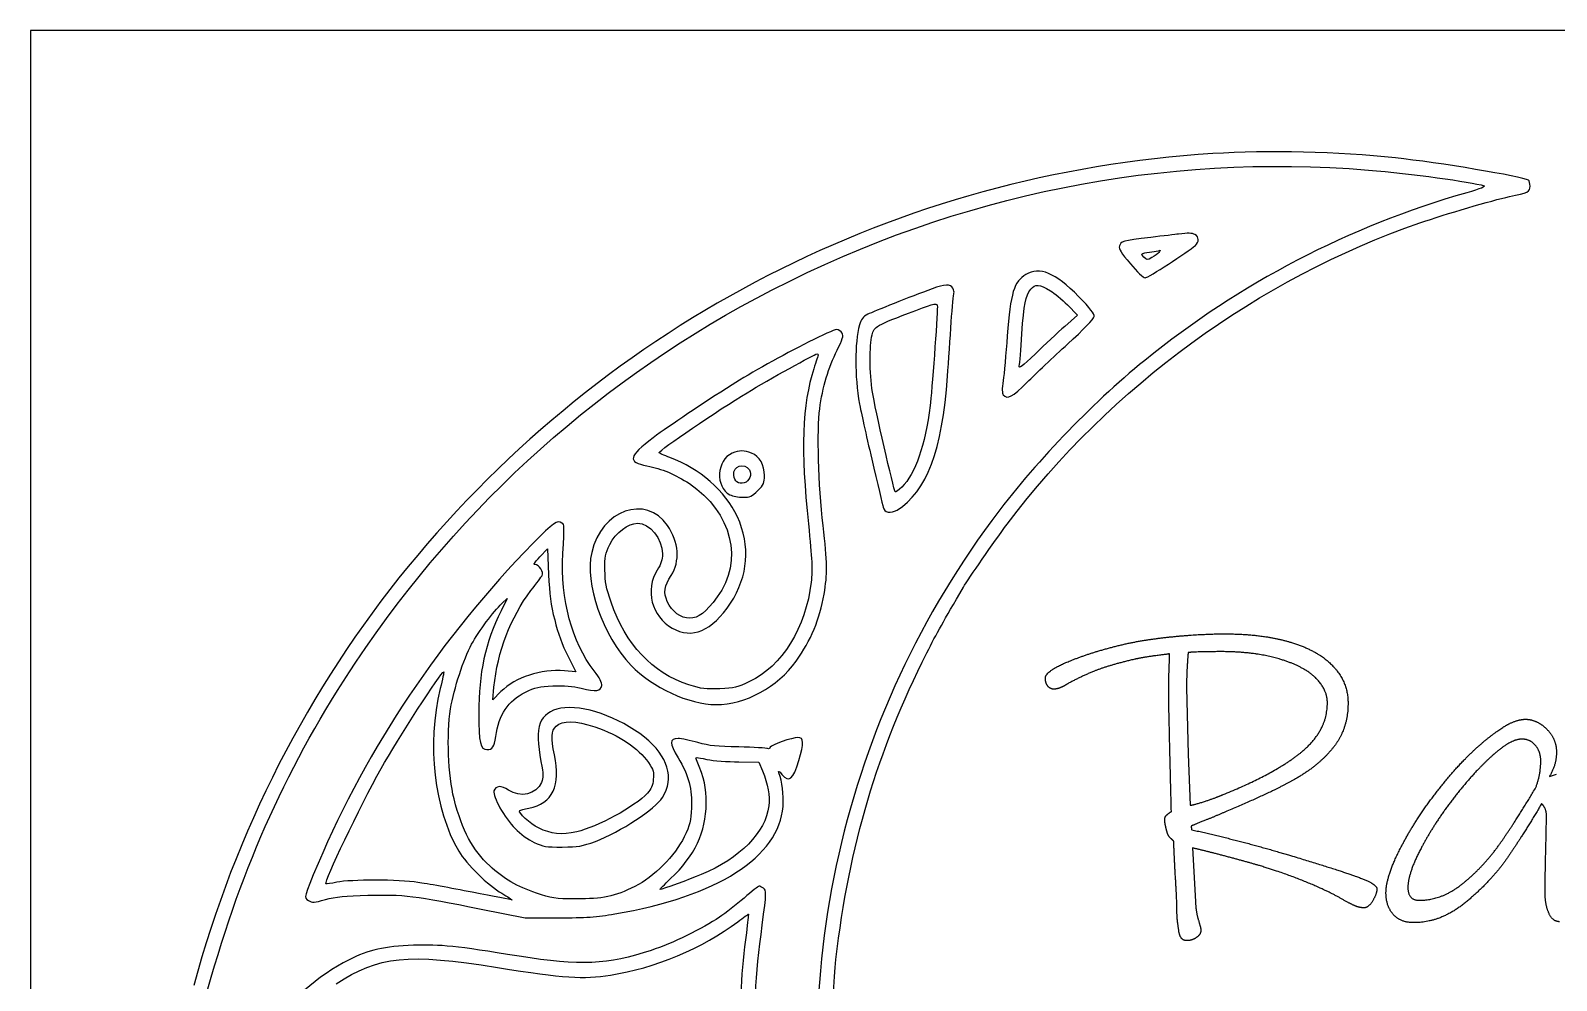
# Model space of a CAD drawing. Header units: centimetres. Extents: x 0 to 28, y 0 to 23.5.
# Drawn here: x 0 to 14.48, y 14.48 to 23.5 of the extents above; entities that cross this region are included whole.
import ezdxf

# ---------------------------------------------------------------- set-up
doc = ezdxf.new("R2010")
doc.units = ezdxf.units.CM
doc.header["$MEASUREMENT"] = 0
doc.layers.add('Crescent FINAL v2_Sketch1', color=7, linetype='Continuous')

msp = doc.modelspace()

# ---------------------------------------------------------------- linework, layer by layer
at = {"layer": 'Crescent FINAL v2_Sketch1'}
for p, q in [((0, 23.5), (0, 0)), ((28, 23.5), (0, 23.5)), ((9.842, 20.894), (9.937, 20.797)), ((9.937, 20.797), (9.817, 20.691)), ((4.834, 18.502), (4.907, 18.578)), ((4.907, 18.578), (4.917, 18.335)), ((4.525, 18.109), (4.466, 17.989)), ((4.473, 18.059), (4.525, 18.109)), ((5.099, 17.562), (5.177, 17.41)), ((5.177, 17.41), (5.067, 17.42)), ((4.387, 17.146), (4.399, 17.267)), ((10.972, 17.26), (10.989, 16.631)), ((4.465, 17.223), (4.387, 17.146)), ((6.723, 16.557), (6.914, 16.555)), ((6.914, 16.555), (6.948, 16.472)), ((10.989, 16.631), (11.005, 16.144)), ((14.417, 16.419), (14.483, 16.439)), ((14.386, 15.88), (14.39, 16.03)), ((11.029, 15.739), (11.057, 15.232)), ((11.858, 15.697), (11.941, 15.673)), ((4.276, 15.159), (4.694, 15.076)), ((4.694, 15.076), (5.014, 15.076))]:
    msp.add_line(p, q, dxfattribs=at)
for points, degree in [([(11.223, 22.331), (8.242, 22.149), (5.485, 20.733), (3.585, 18.412)], 3), ([(12.954, 22.29), (12.416, 22.348), (11.743, 22.364), (11.223, 22.331)], 3), ([(7.04, 21.038), (8.8, 21.946), (10.747, 22.336), (12.698, 22.175)], 3), ([(12.698, 22.175), (13.105, 22.142), (13.666, 22.065), (13.797, 22.026)], 3), ([(14.217, 22.079), (14.161, 22.113), (13.354, 22.249), (12.954, 22.29)], 3), ([(13.797, 22.026), (13.818, 22.021), (13.759, 21.996), (13.633, 21.96)], 3), ([(14.036, 21.923), (14.215, 21.96), (14.233, 21.97), (14.233, 22.021)], 3), ([(14.233, 22.021), (14.233, 22.047), (14.227, 22.074), (14.217, 22.079)], 3), ([(13.633, 21.96), (12.509, 21.639), (11.481, 21.102), (10.575, 20.368)], 3), ([(13.187, 21.673), (13.428, 21.757), (13.874, 21.888), (14.036, 21.923)], 3), ([(9.271, 18.814), (10.252, 20.12), (11.655, 21.145), (13.187, 21.673)], 3), ([(10.336, 21.455), (10.327, 21.426), (10.35, 21.39), (10.439, 21.285)], 3), ([(10.633, 21.536), (10.359, 21.503), (10.347, 21.499), (10.336, 21.455)], 3), ([(10.578, 21.152), (10.605, 21.152), (10.984, 21.396), (11.056, 21.46)], 3), ([(10.895, 21.567), (10.869, 21.563), (10.751, 21.55), (10.633, 21.536)], 3), ([(11.052, 21.562), (11.021, 21.578), (10.992, 21.58), (10.895, 21.567)], 3), ([(11.056, 21.46), (11.093, 21.493), (11.092, 21.54), (11.052, 21.562)], 3), ([(10.567, 21.349), (10.539, 21.378), (10.541, 21.38), (10.577, 21.388)], 3), ([(10.644, 21.345), (10.598, 21.317), (10.595, 21.317), (10.567, 21.349)], 3), ([(10.577, 21.388), (10.598, 21.393), (10.639, 21.399), (10.665, 21.403)], 3), ([(10.71, 21.394), (10.7, 21.383), (10.67, 21.36), (10.644, 21.345)], 3), ([(10.665, 21.403), (10.693, 21.406), (10.718, 21.411), (10.721, 21.413)], 3), ([(10.721, 21.413), (10.724, 21.413), (10.719, 21.404), (10.71, 21.394)], 3), ([(9.448, 21.184), (9.333, 21.116), (9.302, 21.011), (9.271, 20.6)], 3), ([(9.948, 20.975), (9.727, 21.199), (9.576, 21.263), (9.448, 21.184)], 3), ([(10.439, 21.285), (10.5, 21.211), (10.564, 21.152), (10.578, 21.152)], 3), ([(3.087, 17.502), (4.092, 19.009), (5.439, 20.213), (7.04, 21.038)], 3), ([(8.557, 21.048), (8.352, 20.973), (8.003, 20.833), (7.947, 20.806)], 3), ([(8.754, 21.053), (8.733, 21.094), (8.677, 21.094), (8.557, 21.048)], 3), ([(8.739, 20.733), (8.749, 20.878), (8.761, 21.001), (8.764, 21.007)], 3), ([(8.764, 21.007), (8.769, 21.014), (8.764, 21.035), (8.754, 21.053)], 3), ([(9.41, 20.619), (9.428, 20.907), (9.443, 20.978), (9.494, 21.045)], 3), ([(9.494, 21.045), (9.535, 21.096), (9.573, 21.093), (9.681, 21.029)], 3), ([(9.681, 21.029), (9.717, 21.007), (9.789, 20.947), (9.842, 20.894)], 3), ([(8.402, 20.842), (8.589, 20.914), (8.607, 20.917), (8.607, 20.878)], 3), ([(8.607, 20.878), (8.607, 20.788), (8.554, 20.056), (8.539, 19.939)], 3), ([(10.096, 20.784), (10.099, 20.81), (10.06, 20.861), (9.948, 20.975)], 3), ([(7.947, 20.806), (7.9, 20.781), (7.882, 20.76), (7.868, 20.705)], 3), ([(7.988, 20.61), (8.01, 20.692), (8.013, 20.694), (8.402, 20.842)], 3), ([(8.703, 20.217), (8.713, 20.356), (8.73, 20.589), (8.739, 20.733)], 3), ([(9.845, 20.525), (9.991, 20.658), (10.093, 20.763), (10.096, 20.784)], 3), ([(7.65, 20.66), (7.631, 20.66), (7.512, 20.607), (7.388, 20.545)], 3), ([(7.704, 20.627), (7.695, 20.645), (7.67, 20.66), (7.65, 20.66)], 3), ([(7.655, 20.464), (7.709, 20.569), (7.718, 20.6), (7.704, 20.627)], 3), ([(7.868, 20.705), (7.821, 20.53), (7.821, 20.222), (7.868, 19.954)], 3), ([(7.991, 20.067), (7.962, 20.253), (7.962, 20.507), (7.988, 20.61)], 3), ([(9.271, 20.6), (9.258, 20.43), (9.24, 20.238), (9.232, 20.176)], 3), ([(9.384, 20.315), (9.389, 20.338), (9.401, 20.474), (9.41, 20.619)], 3), ([(9.817, 20.691), (9.752, 20.633), (9.625, 20.515), (9.537, 20.43)], 3), ([(7.388, 20.545), (7.134, 20.415), (6.837, 20.249), (6.658, 20.136)], 3), ([(6.801, 20.061), (7.01, 20.187), (7.444, 20.428), (7.463, 20.43)], 3), ([(7.475, 20.422), (7.475, 20.418), (7.457, 20.358), (7.434, 20.287)], 3), ([(7.463, 20.43), (7.47, 20.43), (7.475, 20.427), (7.475, 20.422)], 3), ([(7.491, 19.908), (7.517, 20.112), (7.575, 20.304), (7.655, 20.464)], 3), ([(9.537, 20.43), (9.412, 20.312), (9.378, 20.284), (9.384, 20.315)], 3), ([(9.46, 20.161), (9.537, 20.238), (9.711, 20.402), (9.845, 20.525)], 3), ([(7.434, 20.287), (7.325, 19.956), (7.309, 19.511), (7.383, 18.817)], 3), ([(10.575, 20.368), (10.057, 19.946), (9.52, 19.385), (9.123, 18.847)], 3), ([(6.658, 20.136), (6.376, 19.957), (6.072, 19.754), (5.91, 19.633)], 3), ([(8.224, 18.947), (8.508, 19.122), (8.654, 19.511), (8.703, 20.217)], 3), ([(9.232, 20.176), (9.22, 20.097), (9.22, 20.056), (9.233, 20.041)], 3), ([(9.233, 20.041), (9.271, 19.994), (9.322, 20.02), (9.46, 20.161)], 3), ([(5.966, 19.493), (5.967, 19.516), (6.53, 19.898), (6.801, 20.061)], 3), ([(8.208, 19.119), (8.193, 19.137), (8.013, 19.926), (7.991, 20.067)], 3), ([(7.522, 18.799), (7.478, 19.185), (7.463, 19.708), (7.491, 19.908)], 3), ([(7.868, 19.954), (7.878, 19.895), (7.931, 19.659), (7.985, 19.429)], 3), ([(8.539, 19.939), (8.493, 19.562), (8.398, 19.291), (8.269, 19.165)], 3), ([(5.91, 19.633), (5.675, 19.457), (5.662, 19.403), (5.851, 19.367)], 3), ([(6.069, 19.446), (6.011, 19.467), (5.966, 19.487), (5.966, 19.493)], 3), ([(6.709, 18.883), (6.595, 19.129), (6.349, 19.344), (6.069, 19.446)], 3), ([(6.659, 19.487), (6.512, 19.423), (6.497, 19.165), (6.638, 19.093)], 3), ([(6.843, 19.488), (6.773, 19.516), (6.727, 19.516), (6.659, 19.487)], 3), ([(6.966, 19.275), (6.966, 19.375), (6.92, 19.455), (6.843, 19.488)], 3), ([(7.985, 19.429), (8.039, 19.2), (8.088, 18.995), (8.092, 18.975)], 3), ([(5.851, 19.367), (5.992, 19.341), (6.121, 19.285), (6.253, 19.198)], 3), ([(6.674, 19.278), (6.664, 19.367), (6.776, 19.403), (6.823, 19.328)], 3), ([(6.774, 19.206), (6.717, 19.191), (6.681, 19.218), (6.674, 19.278)], 3), ([(6.823, 19.328), (6.85, 19.287), (6.823, 19.218), (6.774, 19.206)], 3), ([(6.902, 19.132), (6.96, 19.188), (6.966, 19.205), (6.966, 19.275)], 3), ([(6.253, 19.198), (6.658, 18.926), (6.771, 18.466), (6.518, 18.122)], 3), ([(6.763, 19.068), (6.83, 19.068), (6.846, 19.077), (6.902, 19.132)], 3), ([(8.269, 19.165), (8.238, 19.136), (8.211, 19.114), (8.208, 19.119)], 3), ([(6.638, 19.093), (6.664, 19.08), (6.72, 19.068), (6.763, 19.068)], 3), ([(8.092, 18.975), (8.101, 18.924), (8.165, 18.911), (8.224, 18.947)], 3), ([(5.044, 18.824), (4.998, 18.853), (4.967, 18.832), (4.768, 18.63)], 3), ([(6.046, 18.801), (5.841, 19.098), (5.419, 18.949), (5.326, 18.545)], 3), ([(6.645, 18.064), (6.812, 18.319), (6.835, 18.609), (6.709, 18.883)], 3), ([(9.123, 18.847), (7.662, 16.87), (7.134, 14.377), (7.665, 11.982)], 3), ([(5.053, 18.535), (5.068, 18.809), (5.068, 18.809), (5.044, 18.824)], 3), ([(5.498, 18.619), (5.555, 18.732), (5.672, 18.822), (5.76, 18.822)], 3), ([(5.76, 18.822), (5.879, 18.822), (5.998, 18.675), (5.998, 18.53)], 3), ([(6.08, 18.327), (6.167, 18.46), (6.154, 18.642), (6.046, 18.801)], 3), ([(7.383, 18.817), (7.419, 18.471), (7.422, 18.388), (7.409, 18.263)], 3), ([(7.532, 18.15), (7.565, 18.335), (7.563, 18.45), (7.522, 18.799)], 3), ([(8.854, 18.214), (8.904, 18.299), (9.143, 18.643), (9.271, 18.814)], 3), ([(4.768, 18.63), (3.902, 17.746), (3.192, 16.688), (2.729, 15.591)], 3), ([(5.326, 18.545), (5.257, 18.25), (5.429, 17.758), (5.701, 17.472)], 3), ([(5.452, 18.379), (5.45, 18.506), (5.455, 18.532), (5.498, 18.619)], 3), ([(3.585, 18.412), (2.637, 17.254), (1.94, 15.888), (1.551, 14.433)], 3), ([(4.789, 18.429), (4.77, 18.429), (4.783, 18.452), (4.834, 18.502)], 3), ([(4.857, 18.327), (4.873, 18.355), (4.824, 18.429), (4.789, 18.429)], 3), ([(5.35, 17.42), (5.136, 17.695), (5.031, 18.092), (5.053, 18.535)], 3), ([(5.998, 18.53), (5.998, 18.476), (5.985, 18.435), (5.949, 18.378)], 3), ([(4.75, 18.183), (4.802, 18.25), (4.85, 18.315), (4.857, 18.327)], 3), ([(4.917, 18.335), (4.926, 18.146), (4.937, 18.05), (4.975, 17.904)], 3), ([(5.51, 18.074), (5.464, 18.209), (5.452, 18.263), (5.452, 18.379)], 3), ([(5.949, 18.378), (5.829, 18.192), (5.895, 17.936), (6.089, 17.827)], 3), ([(6.044, 18.079), (6.007, 18.166), (6.015, 18.225), (6.08, 18.327)], 3), ([(7.409, 18.263), (7.36, 17.831), (7.132, 17.464), (6.825, 17.318)], 3), ([(4.399, 17.267), (4.432, 17.603), (4.556, 17.927), (4.75, 18.183)], 3), ([(6.518, 18.122), (6.408, 17.974), (6.338, 17.92), (6.258, 17.92)], 3), ([(7.266, 17.513), (7.409, 17.713), (7.489, 17.907), (7.532, 18.15)], 3), ([(8.508, 17.592), (8.602, 17.781), (8.664, 17.889), (8.854, 18.214)], 3), ([(4.187, 17.674), (4.253, 17.795), (4.396, 17.986), (4.473, 18.059)], 3), ([(4.466, 17.989), (4.317, 17.692), (4.253, 17.398), (4.255, 17.018)], 3), ([(6.249, 17.288), (5.9, 17.403), (5.649, 17.669), (5.51, 18.074)], 3), ([(6.258, 17.92), (6.171, 17.92), (6.087, 17.982), (6.044, 18.079)], 3), ([(6.089, 17.827), (6.282, 17.718), (6.466, 17.797), (6.645, 18.064)], 3), ([(4.975, 17.904), (5.004, 17.781), (5.049, 17.661), (5.099, 17.562)], 3), ([(3.987, 17.059), (4.02, 17.257), (4.109, 17.528), (4.187, 17.674)], 3), ([(9.883, 17.522), (10.135, 17.621), (10.429, 17.684)], 2), ([(10.429, 17.684), (10.594, 17.72), (10.85, 17.746)], 2), ([(10.85, 17.746), (11.105, 17.771), (11.325, 17.772)], 2), ([(11.325, 17.772), (11.703, 17.772), (11.968, 17.69)], 2), ([(11.968, 17.69), (12.234, 17.608), (12.369, 17.458)], 2), ([(7.644, 14.68), (7.77, 15.765), (8.036, 16.657), (8.508, 17.592)], 3), ([(10.481, 17.531), (10.229, 17.472), (10.097, 17.418)], 2), ([(10.669, 17.563), (10.551, 17.547), (10.481, 17.531)], 2), ([(10.811, 17.582), (10.787, 17.578), (10.669, 17.563)], 2), ([(10.807, 17.441), (10.811, 17.547), (10.811, 17.582)], 2), ([(10.988, 17.594), (10.984, 17.567), (10.978, 17.465)], 2), ([(11.294, 17.603), (11.05, 17.602), (10.988, 17.594)], 2), ([(11.85, 17.534), (11.62, 17.603), (11.294, 17.603)], 2), ([(12.195, 17.356), (12.081, 17.466), (11.85, 17.534)], 2), ([(1.684, 14.401), (2.015, 15.587), (2.45, 16.547), (3.087, 17.502)], 3), ([(3.328, 16.493), (3.484, 16.77), (3.897, 17.412), (3.922, 17.412)], 3), ([(3.922, 17.412), (3.925, 17.412), (3.91, 17.339), (3.889, 17.252)], 3), ([(5.067, 17.42), (4.847, 17.441), (4.602, 17.361), (4.465, 17.223)], 3), ([(5.421, 17.28), (5.424, 17.31), (5.403, 17.351), (5.35, 17.42)], 3), ([(5.701, 17.472), (5.9, 17.262), (6.253, 17.1), (6.507, 17.1)], 3), ([(6.507, 17.1), (6.786, 17.1), (7.091, 17.267), (7.266, 17.513)], 3), ([(9.632, 17.349), (9.632, 17.424), (9.883, 17.522)], 2), ([(10.097, 17.418), (9.966, 17.365), (9.844, 17.298)], 2), ([(10.803, 17.209), (10.803, 17.335), (10.807, 17.441)], 2), ([(10.978, 17.465), (10.972, 17.362), (10.972, 17.26)], 2), ([(12.369, 17.458), (12.505, 17.309), (12.505, 17.117)], 2), ([(3.889, 17.252), (3.759, 16.721), (3.83, 16.109), (4.064, 15.709)], 3), ([(4.698, 17.218), (4.791, 17.264), (4.827, 17.272), (4.958, 17.277)], 3), ([(4.958, 17.277), (5.067, 17.282), (5.145, 17.275), (5.226, 17.256)], 3), ([(5.226, 17.256), (5.37, 17.221), (5.414, 17.226), (5.421, 17.28)], 3), ([(6.543, 17.251), (6.408, 17.244), (6.372, 17.249), (6.249, 17.288)], 3), ([(6.825, 17.318), (6.712, 17.264), (6.679, 17.256), (6.543, 17.251)], 3), ([(9.655, 17.276), (9.632, 17.306), (9.632, 17.349)], 2), ([(9.71, 17.247), (9.679, 17.247), (9.655, 17.276)], 2), ([(9.775, 17.261), (9.742, 17.247), (9.71, 17.247)], 2), ([(9.844, 17.298), (9.809, 17.275), (9.775, 17.261)], 2), ([(12.309, 17.116), (12.309, 17.246), (12.195, 17.356)], 2), ([(4.415, 16.796), (4.445, 17.006), (4.532, 17.136), (4.698, 17.218)], 3), ([(10.828, 16.085), (10.803, 17.067), (10.803, 17.209)], 2), ([(12.064, 16.65), (12.309, 16.853), (12.309, 17.116)], 2), ([(12.505, 17.117), (12.506, 16.869), (12.364, 16.692)], 2), ([(4.02, 16.206), (3.963, 16.427), (3.948, 16.816), (3.987, 17.059)], 3), ([(4.255, 17.018), (4.255, 16.736), (4.269, 16.673), (4.332, 16.673)], 3), ([(5.032, 17.065), (4.83, 17.026), (4.781, 16.893), (4.845, 16.559)], 3), ([(5.828, 16.79), (5.588, 16.983), (5.239, 17.105), (5.032, 17.065)], 3), ([(14.039, 16.92), (14.125, 16.961), (14.192, 16.961)], 2), ([(14.192, 16.961), (14.255, 16.961), (14.322, 16.922)], 2), ([(4.973, 16.624), (4.937, 16.785), (4.942, 16.849), (4.99, 16.895)], 3), ([(4.99, 16.895), (5.047, 16.952), (5.172, 16.951), (5.357, 16.888)], 3), ([(5.357, 16.888), (5.59, 16.809), (5.77, 16.688), (5.864, 16.55)], 3), ([(13.807, 16.76), (13.952, 16.878), (14.039, 16.92)], 2), ([(14.322, 16.922), (14.389, 16.883), (14.436, 16.812)], 2), ([(14.436, 16.812), (14.483, 16.741), (14.483, 16.651)], 2), ([(4.332, 16.673), (4.384, 16.673), (4.401, 16.698), (4.415, 16.796)], 3), ([(5.998, 16.219), (6.113, 16.404), (6.052, 16.608), (5.828, 16.79)], 3), ([(6.146, 16.778), (6.062, 16.78), (6.062, 16.732), (6.146, 16.596)], 3), ([(6.335, 16.739), (6.262, 16.76), (6.177, 16.778), (6.146, 16.778)], 3), ([(6.723, 16.698), (6.512, 16.701), (6.443, 16.708), (6.335, 16.739)], 3), ([(6.996, 16.683), (6.988, 16.688), (6.864, 16.695), (6.723, 16.698)], 3), ([(7.02, 16.696), (7.015, 16.683), (7.006, 16.678), (6.996, 16.683)], 3), ([(7.284, 16.788), (7.23, 16.788), (7.029, 16.718), (7.02, 16.696)], 3), ([(7.293, 16.57), (7.344, 16.734), (7.34, 16.788), (7.284, 16.788)], 3), ([(12.364, 16.692), (12.223, 16.515), (11.989, 16.385)], 2), ([(13.367, 16.298), (13.587, 16.579), (13.807, 16.76)], 2), ([(14.153, 16.772), (14.055, 16.772), (13.901, 16.639)], 2), ([(14.285, 16.712), (14.235, 16.773), (14.153, 16.772)], 2), ([(14.334, 16.568), (14.334, 16.651), (14.285, 16.712)], 2), ([(4.73, 16.117), (4.955, 16.16), (5.037, 16.332), (4.973, 16.624)], 3), ([(4.845, 16.559), (4.868, 16.435), (4.868, 16.408), (4.85, 16.362)], 3), ([(5.864, 16.55), (5.913, 16.478), (5.918, 16.458), (5.911, 16.39)], 3), ([(6.146, 16.596), (6.246, 16.431), (6.282, 16.293), (6.274, 16.119)], 3), ([(6.32, 16.577), (6.308, 16.603), (6.317, 16.603), (6.42, 16.58)], 3), ([(6.413, 16.162), (6.415, 16.316), (6.397, 16.393), (6.32, 16.577)], 3), ([(6.42, 16.58), (6.481, 16.567), (6.618, 16.557), (6.723, 16.557)], 3), ([(7.132, 16.437), (7.201, 16.358), (7.235, 16.385), (7.293, 16.57)], 3), ([(11.319, 16.246), (11.818, 16.448), (12.064, 16.65)], 2), ([(13.901, 16.639), (13.725, 16.489), (13.528, 16.239)], 2), ([(14.287, 16.313), (14.334, 16.431), (14.334, 16.568)], 2), ([(14.483, 16.651), (14.483, 16.529), (14.417, 16.419)], 2), ([(2.804, 15.4), (2.785, 15.42), (3.124, 16.127), (3.328, 16.493)], 3), ([(5.911, 16.39), (5.906, 16.332), (5.892, 16.298), (5.857, 16.26)], 3), ([(6.948, 16.472), (6.999, 16.344), (7.019, 16.232), (7.007, 16.139)], 3), ([(7.104, 16.452), (7.094, 16.475), (7.102, 16.472), (7.132, 16.437)], 3), ([(7.142, 16.134), (7.15, 16.245), (7.135, 16.367), (7.104, 16.452)], 3), ([(11.989, 16.385), (11.756, 16.255), (11.355, 16.089)], 2), ([(4.399, 16.28), (4.384, 16.23), (4.499, 16.025), (4.599, 15.924)], 3), ([(4.537, 16.289), (4.468, 16.335), (4.415, 16.332), (4.399, 16.28)], 3), ([(4.85, 16.362), (4.802, 16.247), (4.648, 16.212), (4.537, 16.289)], 3), ([(5.857, 16.26), (5.734, 16.13), (5.378, 15.937), (5.185, 15.893)], 3), ([(11.144, 16.181), (11.249, 16.215), (11.319, 16.246)], 2), ([(13.006, 15.743), (13.147, 16.017), (13.367, 16.298)], 2), ([(13.528, 16.239), (13.332, 15.989), (13.203, 15.745)], 2), ([(13.944, 15.776), (14.099, 15.994), (14.287, 16.313)], 2), ([(4.358, 15.569), (4.194, 15.72), (4.1, 15.897), (4.02, 16.206)], 3), ([(4.822, 15.929), (4.742, 15.966), (4.625, 16.076), (4.643, 16.094)], 3), ([(4.643, 16.094), (4.648, 16.099), (4.688, 16.109), (4.73, 16.117)], 3), ([(5.362, 15.802), (5.598, 15.891), (5.931, 16.109), (5.998, 16.219)], 3), ([(5.546, 15.113), (6.518, 15.277), (7.106, 15.653), (7.142, 16.134)], 3), ([(6.075, 15.448), (6.303, 15.664), (6.412, 15.891), (6.413, 16.162)], 3), ([(6.274, 16.119), (6.269, 15.996), (6.259, 15.958), (6.205, 15.845)], 3), ([(7.007, 16.139), (6.976, 15.886), (6.737, 15.642), (6.364, 15.486)], 3), ([(10.781, 16.049), (10.797, 16.065), (10.828, 16.085)], 2), ([(11.005, 16.144), (11.04, 16.148), (11.144, 16.181)], 2), ([(11.355, 16.089), (11.253, 16.042), (11.153, 16.003)], 2), ([(14.342, 16.159), (14.166, 15.861), (14.013, 15.64)], 2), ([(14.39, 16.03), (14.389, 16.12), (14.342, 16.159)], 2), ([(10.765, 16.006), (10.765, 16.034), (10.781, 16.049)], 2), ([(10.773, 15.947), (10.765, 15.986), (10.765, 16.006)], 2), ([(10.793, 15.872), (10.781, 15.908), (10.773, 15.947)], 2), ([(11.153, 16.003), (11.052, 15.963), (11.017, 15.947)], 2), ([(11.017, 15.947), (11.017, 15.924), (11.021, 15.912)], 2), ([(4.599, 15.924), (4.648, 15.873), (4.724, 15.817), (4.78, 15.791)], 3), ([(4.78, 15.791), (4.865, 15.751), (4.893, 15.747), (5.047, 15.748)], 3), ([(5.185, 15.893), (5.037, 15.86), (4.942, 15.87), (4.822, 15.929)], 3), ([(5.047, 15.748), (5.199, 15.748), (5.236, 15.755), (5.362, 15.802)], 3), ([(6.205, 15.845), (6.118, 15.666), (5.915, 15.461), (5.736, 15.374)], 3), ([(10.823, 15.829), (10.805, 15.845), (10.793, 15.872)], 2), ([(10.852, 15.802), (10.84, 15.814), (10.823, 15.829)], 2), ([(10.856, 15.666), (10.852, 15.743), (10.852, 15.802)], 2), ([(11.021, 15.912), (11.446, 15.818), (11.858, 15.697)], 2), ([(14.375, 15.314), (14.374, 15.409), (14.386, 15.88)], 2), ([(4.064, 15.709), (4.14, 15.584), (4.343, 15.382), (4.473, 15.309)], 3), ([(10.864, 15.507), (10.86, 15.59), (10.856, 15.666)], 2), ([(11.408, 15.643), (11.167, 15.708), (11.029, 15.739)], 2), ([(11.827, 15.52), (11.65, 15.579), (11.408, 15.643)], 2), ([(11.941, 15.673), (12.37, 15.544), (12.574, 15.472)], 2), ([(12.865, 15.313), (12.865, 15.47), (13.006, 15.743)], 2), ([(13.203, 15.745), (13.073, 15.502), (13.073, 15.36)], 2), ([(13.592, 15.4), (13.789, 15.557), (13.944, 15.776)], 2), ([(2.729, 15.591), (2.591, 15.263), (2.593, 15.269), (2.639, 15.24)], 3), ([(4.802, 15.31), (4.617, 15.372), (4.489, 15.448), (4.358, 15.569)], 3), ([(10.88, 15.189), (10.88, 15.263), (10.864, 15.507)], 2), ([(12.476, 15.238), (12.228, 15.383), (11.827, 15.52)], 2), ([(14.013, 15.64), (13.86, 15.42), (13.624, 15.225)], 2), ([(2.908, 15.414), (2.854, 15.402), (2.808, 15.397), (2.804, 15.4)], 3), ([(3.677, 15.412), (3.497, 15.44), (3.039, 15.44), (2.908, 15.414)], 3), ([(4.192, 15.318), (3.99, 15.358), (3.759, 15.4), (3.677, 15.412)], 3), ([(5.736, 15.374), (5.539, 15.277), (5.432, 15.254), (5.178, 15.256)], 3), ([(6.364, 15.486), (6.259, 15.441), (5.992, 15.345), (5.974, 15.345)], 3), ([(5.974, 15.345), (5.97, 15.345), (6.016, 15.391), (6.075, 15.448)], 3), ([(6.915, 15.377), (6.909, 15.377), (6.845, 15.327), (6.773, 15.264)], 3), ([(6.958, 15.356), (6.94, 15.368), (6.922, 15.377), (6.915, 15.377)], 3), ([(6.945, 15.007), (6.986, 15.323), (6.986, 15.335), (6.958, 15.356)], 3), ([(12.574, 15.472), (12.779, 15.399), (12.779, 15.352)], 2), ([(13.073, 15.36), (13.074, 15.242), (13.184, 15.242)], 2), ([(13.184, 15.242), (13.396, 15.243), (13.592, 15.4)], 2), ([(2.639, 15.24), (2.673, 15.218), (2.69, 15.22), (2.8, 15.249)], 3), ([(2.8, 15.249), (2.893, 15.276), (2.991, 15.286), (3.201, 15.29)], 3), ([(3.201, 15.29), (3.531, 15.3), (3.656, 15.286), (4.276, 15.159)], 3), ([(4.57, 15.246), (4.565, 15.246), (4.396, 15.279), (4.192, 15.318)], 3), ([(4.473, 15.309), (4.53, 15.274), (4.574, 15.246), (4.57, 15.246)], 3), ([(5.178, 15.256), (4.973, 15.256), (4.945, 15.261), (4.802, 15.31)], 3), ([(6.773, 15.264), (6.7, 15.202), (6.595, 15.12), (6.54, 15.082)], 3), ([(11.057, 15.232), (11.061, 15.126), (11.085, 15.053)], 2), ([(12.582, 15.185), (12.547, 15.198), (12.476, 15.238)], 2), ([(12.739, 15.238), (12.7, 15.171), (12.657, 15.171)], 2), ([(12.779, 15.352), (12.779, 15.305), (12.739, 15.238)], 2), ([(12.934, 15.108), (12.865, 15.187), (12.865, 15.313)], 2), ([(13.624, 15.225), (13.388, 15.03), (13.129, 15.03)], 2), ([(14.41, 15.122), (14.375, 15.204), (14.375, 15.314)], 2), ([(5.014, 15.076), (5.265, 15.076), (5.38, 15.084), (5.546, 15.113)], 3), ([(6.54, 15.082), (6.379, 14.972), (6.089, 14.831), (5.892, 14.767)], 3), ([(6.712, 15.038), (6.766, 15.079), (6.812, 15.112), (6.814, 15.11)], 3), ([(6.814, 15.11), (6.815, 15.108), (6.805, 15.03), (6.794, 14.934)], 3), ([(10.89, 15.012), (10.88, 15.075), (10.88, 15.189)], 2), ([(12.657, 15.171), (12.618, 15.171), (12.582, 15.185)], 2), ([(13.129, 15.03), (13.003, 15.03), (12.934, 15.108)], 2), ([(14.512, 15.039), (14.446, 15.039), (14.41, 15.122)], 2), ([(5.506, 14.533), (5.915, 14.593), (6.387, 14.792), (6.712, 15.038)], 3), ([(6.794, 14.934), (6.746, 14.57), (6.73, 14.285), (6.73, 13.809)], 3), ([(6.869, 13.624), (6.863, 14.211), (6.879, 14.513), (6.945, 15.007)], 3), ([(10.9, 14.941), (10.9, 14.949), (10.89, 15.012)], 2), ([(10.975, 14.859), (10.916, 14.858), (10.9, 14.941)], 2), ([(11.108, 14.961), (11.109, 14.918), (11.065, 14.888)], 2), ([(11.085, 15.053), (11.108, 14.981), (11.108, 14.961)], 2), ([(3.636, 14.815), (3.357, 14.805), (3.211, 14.772), (3.019, 14.675)], 3), ([(4.637, 14.711), (4.028, 14.81), (3.899, 14.823), (3.636, 14.815)], 3), ([(11.065, 14.888), (11.022, 14.859), (10.975, 14.859)], 2), ([(3.019, 14.675), (2.739, 14.534), (2.432, 14.27), (2.265, 14.024)], 3), ([(2.901, 14.449), (3.306, 14.713), (3.579, 14.741), (4.432, 14.605)], 3), ([(5.892, 14.767), (5.475, 14.629), (5.221, 14.618), (4.637, 14.711)], 3), ([(7.644, 12.941), (7.603, 13.291), (7.601, 14.324), (7.644, 14.68)], 3), ([(4.432, 14.605), (5.076, 14.501), (5.237, 14.492), (5.506, 14.533)], 3)]:
    msp.add_open_spline(points, degree=degree, dxfattribs=at)

doc.saveas('drawing.dxf')
